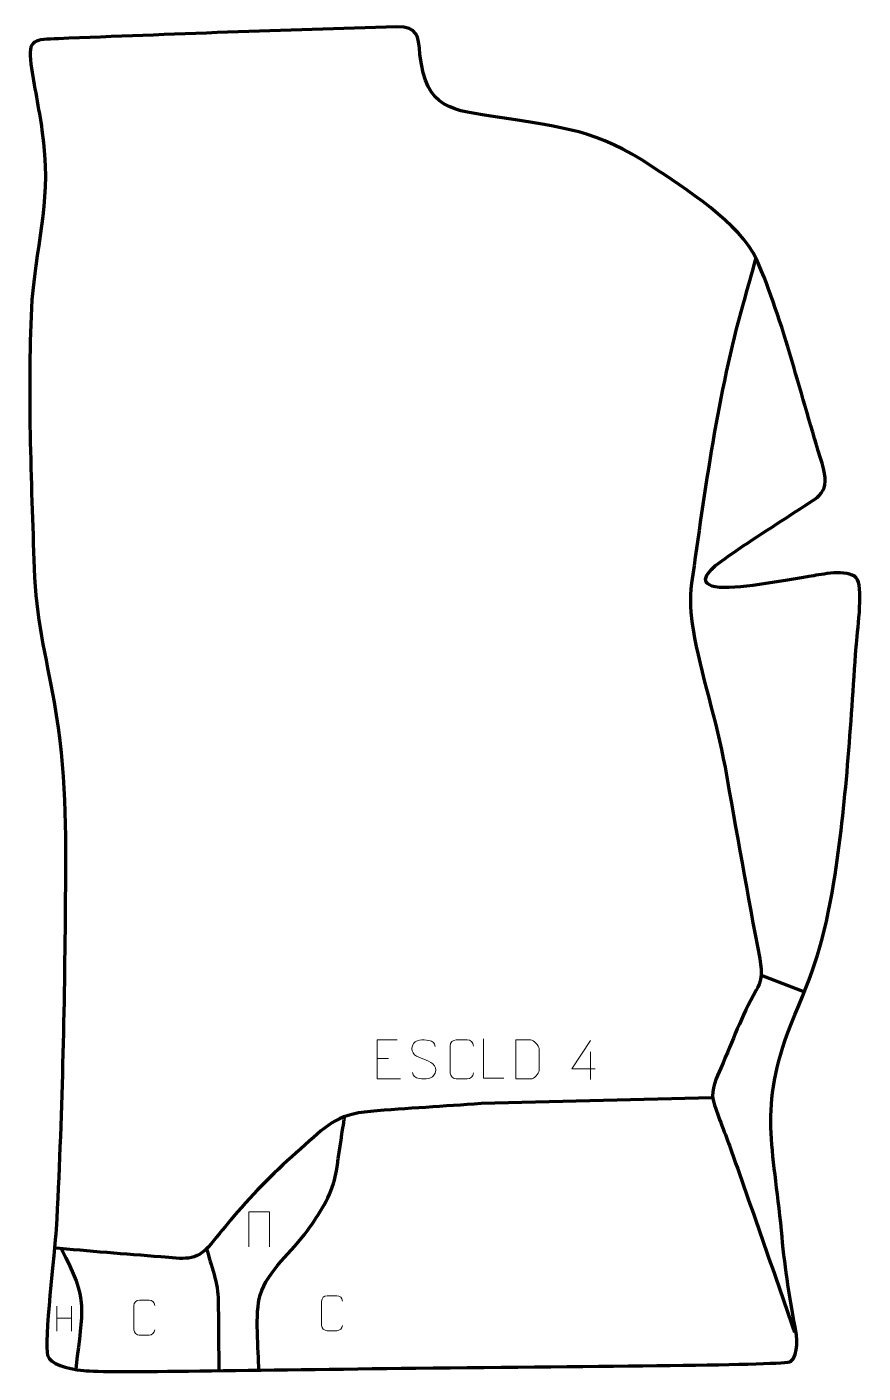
# Model space of a CAD drawing. Header units: millimetres. Extents: x 1082 to 1616, y 106 to 966.
import ezdxf

# ---------------------------------------------------------------- set-up
doc = ezdxf.new("R2010")
doc.units = ezdxf.units.MM
doc.header["$MEASUREMENT"] = 0
doc.layers.add('layer 2', color=7, linetype='Continuous')
doc.layers.add('layer 3', color=7, linetype='Continuous')

msp = doc.modelspace()

# ---------------------------------------------------------------- linework, layer by layer
at = {"layer": 'layer 2', "color": 142, "lineweight": 158}
for points, knots in [([(1547.8924, 818.7267), (1545.1692, 809.0183), (1542.446, 799.3099), (1539.7229, 789.6014), (1539.7229, 789.6014), (1523.5409, 732.3917), (1515.1618, 669.7264), (1506.851, 610.8159), (1506.851, 610.8159), (1505.469, 600.9881), (1506.1168, 591.0626), (1507.7852, 581.1648), (1507.7852, 581.1648), (1512.5981, 552.6143), (1522.7289, 523.1006), (1528.1672, 493.3266), (1528.1672, 493.3266), (1535.3863, 452.5212), (1542.5293, 411.7138), (1550.3463, 371.0167), (1550.3463, 371.0167), (1552.3201, 360.7816), (1550.9327, 355.8829), (1548.0963, 350.7945), (1548.0963, 350.7945), (1538.2161, 333.0687), (1533.3351, 319.4934), (1525.5341, 301.0054), (1525.5341, 301.0054), (1522.9091, 294.9583), (1518.9392, 287.2658), (1520.6146, 280.5582), (1520.6146, 280.5582), (1522.6645, 272.3509), (1527.9456, 260.0746), (1531.0138, 251.4362), (1531.0138, 251.4362), (1545.1022, 211.7696), (1558.8218, 171.9727), (1572.6614, 132.2189)], [0, 0, 0, 0, 0.09090909, 0.09090909, 0.09090909, 0.09090909, 0.18181818, 0.18181818, 0.18181818, 0.18181818, 0.27272727, 0.27272727, 0.27272727, 0.27272727, 0.36363636, 0.36363636, 0.36363636, 0.36363636, 0.45454545, 0.45454545, 0.45454545, 0.45454545, 0.54545455, 0.54545455, 0.54545455, 0.54545455, 0.63636364, 0.63636364, 0.63636364, 0.63636364, 0.72727273, 0.72727273, 0.72727273, 0.72727273, 0.81818182, 0.81818182, 0.81818182, 0.81818182, 1, 1, 1, 1]), ([(1520.0092, 281.9733), (1520.0092, 281.9733), (1372.371, 278.2691), (1372.371, 278.2691), (1372.371, 278.2691), (1348.8352, 276.6742), (1325.1051, 275.1996), (1301.6084, 273.3353), (1301.6084, 273.3353), (1279.3852, 271.3625), (1272.9895, 263.484), (1257.1494, 249.4938), (1257.1494, 249.4938), (1241.4198, 235.6012), (1227.7248, 222.1411), (1214.1493, 206.084), (1214.1493, 206.084), (1209.3145, 200.3359), (1204.5813, 194.4967), (1199.8265, 188.6821), (1199.8265, 188.6821), (1189.9607, 176.6248), (1182.0798, 179.3574), (1167.8227, 180.3865), (1167.8227, 180.3865), (1144.7898, 182.0491), (1121.9225, 184.0824), (1098.9232, 186.0614)], [0, 0, 0, 0, 0.125, 0.125, 0.125, 0.125, 0.25, 0.25, 0.25, 0.25, 0.375, 0.375, 0.375, 0.375, 0.5, 0.5, 0.5, 0.5, 0.625, 0.625, 0.625, 0.625, 0.75, 0.75, 0.75, 0.75, 1, 1, 1, 1]), ([(1230.4256, 107.9644), (1230.0865, 120.5924), (1227.7959, 144.6634), (1231.198, 155.8995), (1231.198, 155.8995), (1235.921, 171.4983), (1251.828, 183.7656), (1261.497, 197.2702), (1261.497, 197.2702), (1268.3998, 206.9114), (1276.9223, 219.8914), (1279.1698, 231.5966), (1279.1698, 231.5966), (1281.0757, 241.523), (1282.4205, 252.6064), (1284.0618, 262.7523), (1284.0618, 262.7523), (1284.4578, 265.1998), (1284.8537, 267.6473), (1285.2496, 270.0948)], [0, 0, 0, 0, 0.16666667, 0.16666667, 0.16666667, 0.16666667, 0.33333333, 0.33333333, 0.33333333, 0.33333333, 0.5, 0.5, 0.5, 0.5, 0.66666667, 0.66666667, 0.66666667, 0.66666667, 1, 1, 1, 1]), ([(1104.0026, 185.6281), (1121.7961, 153.0578), (1117.5681, 145.7819), (1113.6514, 110.6845), (1113.6514, 110.6845), (1113.5678, 109.9354), (1113.4842, 109.1863), (1113.4006, 108.4372)], [0, 0, 0, 0, 0.33333333, 0.33333333, 0.33333333, 0.33333333, 1, 1, 1, 1]), ([(1196.9045, 185.49), (1199.9475, 175.2174), (1204.3253, 163.0416), (1204.4147, 152.4071), (1204.4147, 152.4071), (1204.5403, 137.4535), (1204.6447, 122.5319), (1204.8314, 107.5754)], [0, 0, 0, 0, 0.33333333, 0.33333333, 0.33333333, 0.33333333, 1, 1, 1, 1])]:
    msp.add_open_spline(points, degree=3, knots=knots, dxfattribs=at)
msp.add_open_spline([(1551.1867, 360.4137), (1551.1867, 360.4137), (1578.8983, 349.7246), (1578.8983, 349.7246)], degree=3, dxfattribs=at)
at = {"layer": 'layer 2', "color": 250, "lineweight": 9}
for points, knots in [([(1318.8208, 319.0115), (1318.8208, 319.0115), (1305.9469, 319.0115), (1305.9469, 319.0115), (1305.9469, 319.0115), (1305.9469, 319.0115), (1305.9469, 294.0579), (1305.9469, 294.0579), (1305.9469, 294.0579), (1305.9469, 294.0579), (1320.8127, 294.0579), (1320.8127, 294.0579)], [0, 0, 0, 0, 0.25, 0.25, 0.25, 0.25, 0.5, 0.5, 0.5, 0.5, 1, 1, 1, 1]), ([(1335.7314, 306.7005), (1331.4831, 308.1709), (1326.575, 309.9667), (1328.5801, 315.487), (1328.5801, 315.487), (1330.0836, 319.6269), (1335.2972, 319.2384), (1338.9008, 318.6373), (1338.9008, 318.6373), (1341.7614, 318.1601), (1342.6261, 316.9469), (1342.9367, 314.8628)], [0, 0, 0, 0, 0.25, 0.25, 0.25, 0.25, 0.5, 0.5, 0.5, 0.5, 1, 1, 1, 1]), ([(1367.4215, 297.8685), (1367.2817, 295.5451), (1365.6045, 294.0655), (1363.4568, 294.0547), (1363.4568, 294.0547), (1361.1249, 294.0551), (1358.793, 294.0551), (1356.4615, 294.0547), (1356.4615, 294.0547), (1354.5365, 293.9493), (1352.5644, 295.8338), (1352.5756, 297.8511), (1352.5756, 297.8511), (1352.576, 303.6212), (1352.576, 309.3909), (1352.5756, 315.1602), (1352.5756, 315.1602), (1352.5798, 317.2983), (1354.3265, 319.0175), (1356.4789, 319.004), (1356.4789, 319.004), (1358.8046, 319.004), (1361.1307, 319.004), (1363.4568, 319.004), (1363.4568, 319.004), (1365.4034, 319.0395), (1367.3948, 317.548), (1367.4215, 315.1104)], [0, 0, 0, 0, 0.125, 0.125, 0.125, 0.125, 0.25, 0.25, 0.25, 0.25, 0.375, 0.375, 0.375, 0.375, 0.5, 0.5, 0.5, 0.5, 0.625, 0.625, 0.625, 0.625, 0.75, 0.75, 0.75, 0.75, 1, 1, 1, 1]), ([(1386.8309, 294.6463), (1386.8309, 294.6463), (1373.8818, 294.6463), (1373.8818, 294.6463), (1373.8818, 294.6463), (1373.8818, 294.6463), (1373.8818, 319.5999), (1373.8818, 319.5999)], [0, 0, 0, 0, 0.33333333, 0.33333333, 0.33333333, 0.33333333, 1, 1, 1, 1]), ([(1394.5256, 294.0806), (1396.8574, 294.081), (1401.8076, 294.057), (1404.1391, 294.0567), (1404.1391, 294.0567), (1406.0641, 293.9513), (1409.3827, 297.4929), (1409.3715, 299.5102), (1409.3715, 299.5102), (1409.3711, 305.2803), (1409.3711, 307.45), (1409.3715, 313.2193), (1409.3715, 313.2193), (1409.3672, 315.3574), (1405.9927, 319.0175), (1403.8403, 319.004), (1403.8403, 319.004), (1401.5146, 319.004), (1396.7903, 319.004), (1394.4642, 319.004), (1394.4642, 319.004), (1394.4646, 313.2571), (1394.5259, 299.8279), (1394.5256, 294.0806)], [0, 0, 0, 0, 0.14285714, 0.14285714, 0.14285714, 0.14285714, 0.28571429, 0.28571429, 0.28571429, 0.28571429, 0.42857143, 0.42857143, 0.42857143, 0.42857143, 0.57142857, 0.57142857, 0.57142857, 0.57142857, 0.71428571, 0.71428571, 0.71428571, 0.71428571, 1, 1, 1, 1]), ([(1445.2296, 300.6292), (1445.2296, 300.6292), (1430.4079, 300.6292), (1430.4079, 300.6292), (1430.4079, 300.6292), (1430.4079, 300.6292), (1442.2855, 318.6997), (1442.2855, 318.6997)], [0, 0, 0, 0, 0.33333333, 0.33333333, 0.33333333, 0.33333333, 1, 1, 1, 1]), ([(1335.7314, 306.7004), (1339.75, 305.0537), (1344.7795, 303.1654), (1342.9455, 297.8051), (1342.9455, 297.8051), (1341.4857, 293.5387), (1336.5749, 293.7954), (1332.8488, 294.3501), (1332.8488, 294.3501), (1330.0988, 294.7599), (1328.8779, 295.9734), (1328.4999, 298.0856)], [0, 0, 0, 0, 0.25, 0.25, 0.25, 0.25, 0.5, 0.5, 0.5, 0.5, 1, 1, 1, 1]), ([(1223.9839, 186.8133), (1223.9839, 186.8133), (1223.9839, 209.1636), (1223.9839, 209.1636), (1223.9839, 209.1636), (1223.9839, 209.1636), (1237.1022, 209.1636), (1237.1022, 209.1636), (1237.1022, 209.1636), (1237.1022, 209.1636), (1237.1022, 186.8133), (1237.1022, 186.8133)], [0, 0, 0, 0, 0.25, 0.25, 0.25, 0.25, 0.5, 0.5, 0.5, 0.5, 1, 1, 1, 1]), ([(1283.7584, 136.6104), (1283.6332, 134.5294), (1282.131, 133.2042), (1280.2073, 133.1945), (1280.2073, 133.1945), (1278.1187, 133.1948), (1276.0301, 133.1948), (1273.9418, 133.1945), (1273.9418, 133.1945), (1272.2176, 133.1001), (1270.4512, 134.788), (1270.4612, 136.5948), (1270.4612, 136.5948), (1270.4616, 141.763), (1270.4616, 146.9307), (1270.4612, 152.0981), (1270.4612, 152.0981), (1270.465, 154.0132), (1272.0295, 155.5531), (1273.9574, 155.541), (1273.9574, 155.541), (1276.0404, 155.541), (1278.1239, 155.541), (1280.2073, 155.541), (1280.2073, 155.541), (1281.9508, 155.5728), (1283.7345, 154.2369), (1283.7584, 152.0535)], [0, 0, 0, 0, 0.125, 0.125, 0.125, 0.125, 0.25, 0.25, 0.25, 0.25, 0.375, 0.375, 0.375, 0.375, 0.5, 0.5, 0.5, 0.5, 0.625, 0.625, 0.625, 0.625, 0.75, 0.75, 0.75, 0.75, 1, 1, 1, 1]), ([(1163.8139, 133.7882), (1163.6887, 131.7072), (1162.1865, 130.382), (1160.2628, 130.3723), (1160.2628, 130.3723), (1158.1742, 130.3726), (1156.0856, 130.3726), (1153.9973, 130.3723), (1153.9973, 130.3723), (1152.2731, 130.2779), (1150.5067, 131.9658), (1150.5167, 133.7726), (1150.5167, 133.7726), (1150.5171, 138.9408), (1150.5171, 144.1085), (1150.5167, 149.2759), (1150.5167, 149.2759), (1150.5205, 151.191), (1152.085, 152.7309), (1154.0129, 152.7188), (1154.0129, 152.7188), (1156.0959, 152.7188), (1158.1794, 152.7188), (1160.2628, 152.7188), (1160.2628, 152.7188), (1162.0063, 152.7506), (1163.79, 151.4147), (1163.8139, 149.2313)], [0, 0, 0, 0, 0.125, 0.125, 0.125, 0.125, 0.25, 0.25, 0.25, 0.25, 0.375, 0.375, 0.375, 0.375, 0.5, 0.5, 0.5, 0.5, 0.625, 0.625, 0.625, 0.625, 0.75, 0.75, 0.75, 0.75, 1, 1, 1, 1])]:
    msp.add_open_spline(points, degree=3, knots=knots, dxfattribs=at)
for points in [[(1442.2855, 311.3903), (1442.2855, 311.3903), (1442.2855, 293.7256), (1442.2855, 293.7256)], [(1305.9469, 307.1318), (1305.9469, 307.1318), (1313.115, 307.1318), (1313.115, 307.1318)], [(1101.3109, 148.8101), (1101.3109, 148.8101), (1101.3109, 132.9233), (1101.3109, 132.9233)], [(1110.6999, 148.8101), (1110.6999, 148.8101), (1110.6999, 132.8104), (1110.6999, 132.8104)], [(1101.3234, 141.1916), (1101.3234, 141.1916), (1110.6999, 141.1916), (1110.6999, 141.1916)]]:
    msp.add_open_spline(points, degree=3, dxfattribs=at)
at = {"layer": 'layer 3', "color": 242, "lineweight": 158}
msp.add_open_spline([(1318.4647, 966.2904), (1331.893, 966.3085), (1332.2725, 961.2162), (1333.3031, 948.6968), (1333.3031, 948.6968), (1337.4171, 913.3374), (1353.02, 913.2968), (1384.3073, 908.3688), (1384.3073, 908.3688), (1423.7495, 902.2305), (1446.8816, 900.3313), (1481.2729, 877.3727), (1481.2729, 877.3727), (1502.1278, 863.4616), (1538.1378, 840.5763), (1548.4285, 817.5761), (1548.4285, 817.5761), (1565.4549, 778.8323), (1577.1827, 728.5292), (1590.2102, 687.5471), (1590.2102, 687.5471), (1596.1368, 667.7754), (1588.7048, 666.8507), (1573.3335, 656.632), (1573.3335, 656.632), (1557.5669, 646.1745), (1540.269, 635.425), (1525.1057, 624.3437), (1525.1057, 624.3437), (1517.2896, 618.6317), (1509.0178, 609.8298), (1524.5453, 608.0943), (1524.5453, 608.0943), (1539.7729, 607.139), (1568.5781, 613.0944), (1584.9022, 615.6559), (1584.9022, 615.6559), (1591.3143, 616.662), (1609.1289, 620.4022), (1612.8249, 612.9952), (1612.8249, 612.9952), (1616.3721, 605.8864), (1612.6757, 579.2119), (1611.9504, 570.0956), (1611.9504, 570.0956), (1608.3231, 519.366), (1605.8252, 470.193), (1597.6993, 419.8153), (1597.6993, 419.8153), (1591.5876, 382.2504), (1585.0368, 363.3502), (1570.1623, 328.6271), (1570.1623, 328.6271), (1549.3495, 275.6463), (1559.2644, 250.6198), (1564.2599, 197.1151), (1564.2599, 197.1151), (1566.1206, 176.0159), (1568.9638, 156.4919), (1572.9848, 135.7056), (1572.9848, 135.7056), (1574.1783, 129.5358), (1575.5484, 118.1071), (1570.0947, 113.462), (1570.0947, 113.462), (1567.44, 111.2008), (1447.3861, 110.5505), (1330.6959, 109.2674), (1330.6959, 109.2674), (1230.8792, 108.1698), (1133.0619, 106.1119), (1118.4225, 107.7116), (1118.4225, 107.7116), (1107.0704, 108.9521), (1097.2271, 111.6694), (1095.4018, 117.3969), (1095.4018, 117.3969), (1092.9609, 125.0558), (1099.9213, 184.9333), (1100.8924, 198.1504), (1100.8924, 198.1504), (1104.641, 268.0207), (1106.2169, 339.3443), (1106.6885, 409.3312), (1106.6885, 409.3312), (1107.0775, 454.2129), (1107.3665, 490.0533), (1099.5668, 534.7692), (1099.5668, 534.7692), (1094.1091, 564.9432), (1087.7601, 588.9536), (1086.7732, 620.2121), (1086.7732, 620.2121), (1085.0581, 676.49), (1082.1912, 735.9113), (1085.408, 791.9943), (1085.408, 791.9943), (1089.0158, 833.3945), (1098.0966, 856.6539), (1091.7926, 900.2491), (1091.7926, 900.2491), (1089.7406, 914.4397), (1086.8134, 928.491), (1084.7472, 942.5558), (1084.7472, 942.5558), (1082.3547, 958.8411), (1087.4529, 958.1871), (1102.2831, 958.7664), (1102.2831, 958.7664), (1174.1908, 961.575), (1246.5851, 964.48), (1318.4647, 966.2904)], degree=3, knots=[0, 0, 0, 0, 0.03448276, 0.03448276, 0.03448276, 0.03448276, 0.06896552, 0.06896552, 0.06896552, 0.06896552, 0.10344828, 0.10344828, 0.10344828, 0.10344828, 0.13793103, 0.13793103, 0.13793103, 0.13793103, 0.17241379, 0.17241379, 0.17241379, 0.17241379, 0.20689655, 0.20689655, 0.20689655, 0.20689655, 0.24137931, 0.24137931, 0.24137931, 0.24137931, 0.27586207, 0.27586207, 0.27586207, 0.27586207, 0.31034483, 0.31034483, 0.31034483, 0.31034483, 0.34482759, 0.34482759, 0.34482759, 0.34482759, 0.37931034, 0.37931034, 0.37931034, 0.37931034, 0.4137931, 0.4137931, 0.4137931, 0.4137931, 0.44827586, 0.44827586, 0.44827586, 0.44827586, 0.48275862, 0.48275862, 0.48275862, 0.48275862, 0.51724138, 0.51724138, 0.51724138, 0.51724138, 0.55172414, 0.55172414, 0.55172414, 0.55172414, 0.5862069, 0.5862069, 0.5862069, 0.5862069, 0.62068966, 0.62068966, 0.62068966, 0.62068966, 0.65517241, 0.65517241, 0.65517241, 0.65517241, 0.68965517, 0.68965517, 0.68965517, 0.68965517, 0.72413793, 0.72413793, 0.72413793, 0.72413793, 0.75862069, 0.75862069, 0.75862069, 0.75862069, 0.79310345, 0.79310345, 0.79310345, 0.79310345, 0.82758621, 0.82758621, 0.82758621, 0.82758621, 0.86206897, 0.86206897, 0.86206897, 0.86206897, 0.89655172, 0.89655172, 0.89655172, 0.89655172, 0.93103448, 0.93103448, 0.93103448, 0.93103448, 1, 1, 1, 1], dxfattribs=at)

doc.saveas('drawing.dxf')
